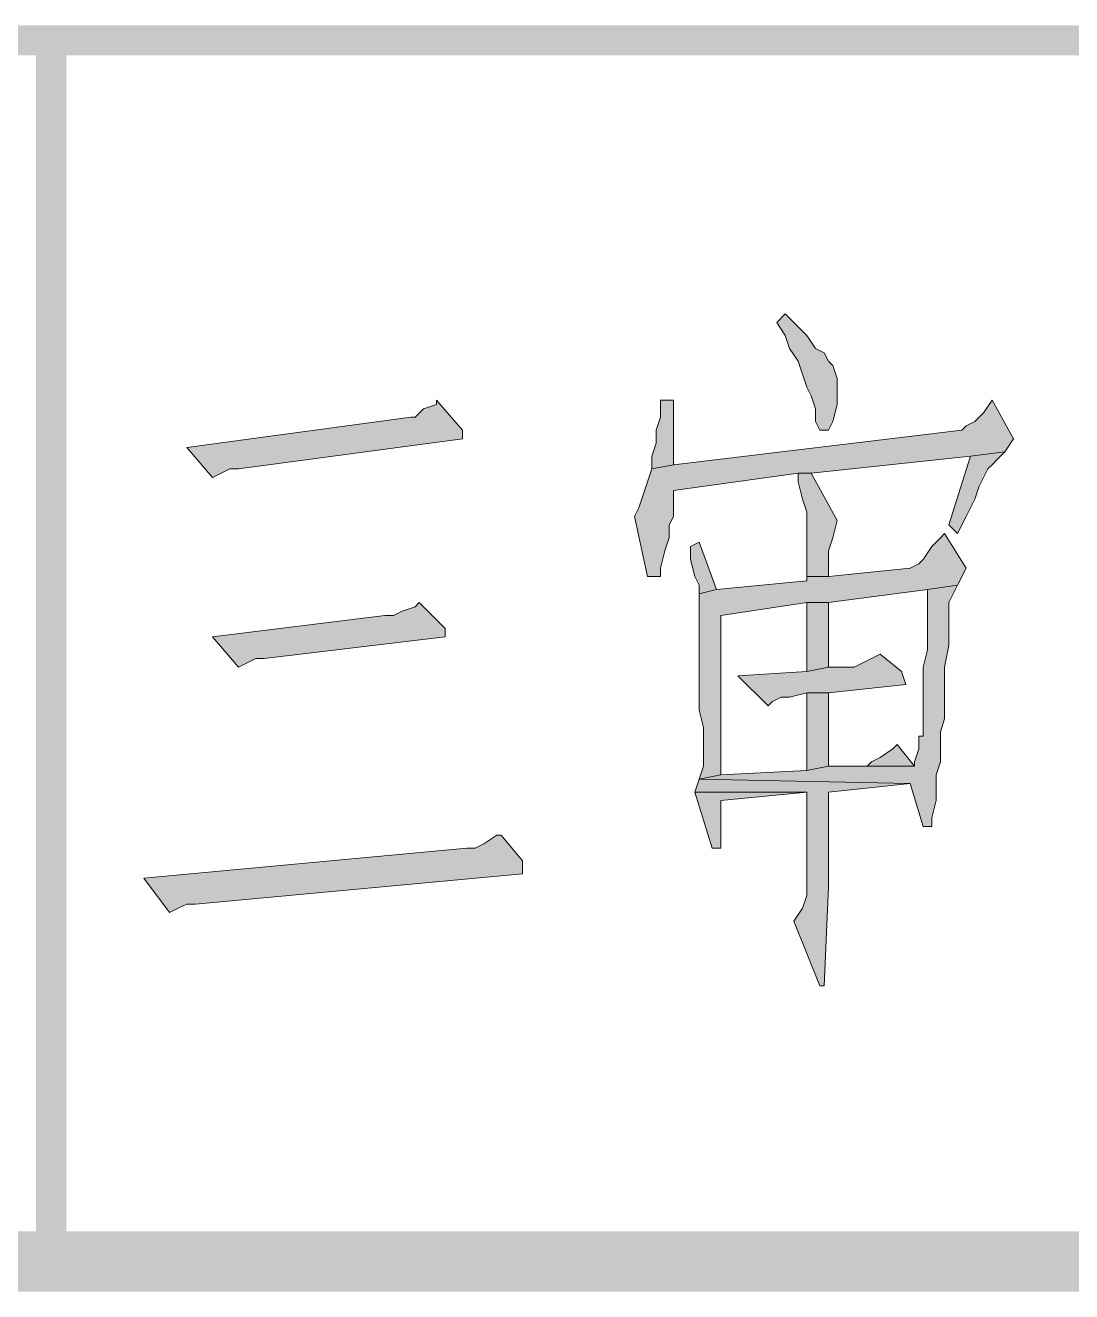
# Model space of a CAD drawing. Header units: millimetres. Extents: x 24 to 410, y 10 to 282.
# Drawn here: x 336.83 to 347.11, y 9.65 to 22.1 of the extents above; entities that cross this region are included whole.
import ezdxf

# ---------------------------------------------------------------- set-up
doc = ezdxf.new("R2010")
doc.units = ezdxf.units.MM

msp = doc.modelspace()

# ---------------------------------------------------------------- hatches: boundary and pattern name
h = msp.add_hatch(color=7)
h.dxf.hatch_style = 2
h.paths.add_polyline_path([(30.098965, 22.098), (30.098965, 21.801667), (410.082965, 22.098)])
h = msp.add_hatch(color=7)
h.dxf.hatch_style = 2
h.paths.add_polyline_path([(30.098965, 21.801667), (410.082965, 22.098), (410.082965, 21.801667)])
h = msp.add_hatch(color=7)
h.dxf.hatch_style = 2
h.paths.add_polyline_path([(337.227333, 21.971), (336.931, 21.971), (337.227333, 9.948333)])
h = msp.add_hatch(color=7)
h.dxf.hatch_style = 2
h.paths.add_polyline_path([(336.931, 21.971), (337.227333, 9.948333), (336.931, 9.948333)])
h = msp.add_hatch(color=7)
h.dxf.hatch_style = 2
h.paths.add_polyline_path([(344.297, 19.261667), (344.212333, 19.177), (344.297, 19.05), (344.339333, 18.923), (344.424, 18.796), (344.466333, 18.669), (344.508667, 18.542), (344.551, 18.457333), (344.593333, 18.330333), (344.593333, 18.203333), (344.635667, 18.118667), (344.720333, 18.118667), (344.762667, 18.203333), (344.805, 18.372667), (344.805, 18.626667), (344.762667, 18.753667), (344.720333, 18.796), (344.678, 18.880667), (344.593333, 18.923), (344.508667, 19.05), (344.424, 19.134667)])
h = msp.add_hatch(color=7)
h.dxf.hatch_style = 2
h.paths.add_polyline_path([(340.868, 18.415), (340.868, 18.372667), (340.741, 18.330333), (340.656333, 18.245667), (340.614, 18.245667), (338.412667, 17.949333), (338.666667, 17.653), (338.751333, 17.695333), (338.836, 17.737667), (338.920667, 17.737667), (341.122, 18.034), (341.122, 18.118667)])
h = msp.add_hatch(color=7)
h.dxf.hatch_style = 2
h.paths.add_polyline_path([(346.329, 18.415), (346.244333, 18.288), (346.159667, 18.203333), (346.075, 18.161), (346.032667, 18.118667), (343.196333, 17.78), (342.984667, 17.737667), (342.942333, 17.610667), (342.9, 17.483667), (342.857667, 17.356667), (342.815333, 17.272), (342.942333, 16.679333), (343.069333, 16.679333), (343.069333, 16.764), (343.111667, 16.933333), (343.154, 17.060333), (343.154, 17.187333), (343.196333, 17.272), (343.196333, 17.526), (344.424, 17.695333), (344.551, 17.695333), (346.117333, 17.864667), (346.456, 17.907), (346.540667, 18.034)])
h = msp.add_hatch(color=7)
h.dxf.hatch_style = 2
h.paths.add_polyline_path([(343.196333, 18.415), (343.069333, 18.415), (343.069333, 18.245667), (343.027, 18.118667), (343.027, 17.991667), (342.984667, 17.864667), (342.984667, 17.737667), (343.196333, 17.78)])
h = msp.add_hatch(color=7)
h.dxf.hatch_style = 2
h.paths.add_polyline_path([(346.456, 17.907), (346.117333, 17.864667), (345.905667, 17.187333), (345.990333, 17.102667), (346.075, 17.272), (346.159667, 17.441333), (346.202, 17.568333), (346.244333, 17.653), (346.286667, 17.737667), (346.329, 17.78), (346.371333, 17.822333)])
h = msp.add_hatch(color=7)
h.dxf.hatch_style = 2
h.paths.add_polyline_path([(344.551, 17.695333), (344.424, 17.695333), (344.424, 17.610667), (344.466333, 17.441333), (344.508667, 17.314333), (344.508667, 16.679333), (344.720333, 16.679333), (344.720333, 16.933333), (344.762667, 17.060333), (344.805, 17.229667)])
h = msp.add_hatch(color=7)
h.dxf.hatch_style = 2
h.paths.add_polyline_path([(345.863333, 17.102667), (345.821, 17.060333), (345.736333, 16.975667), (345.651667, 16.848667), (345.609333, 16.806333), (345.524667, 16.764), (344.720333, 16.679333), (344.508667, 16.679333), (344.508667, 16.637), (343.619667, 16.552333), (343.450333, 16.51), (343.450333, 15.367), (343.492667, 15.197667), (343.492667, 14.816667), (343.450333, 14.689667), (343.662, 14.732), (343.662, 14.816667), (343.662, 16.298333), (344.508667, 16.425333), (344.720333, 16.425333), (345.694, 16.552333), (345.990333, 16.594667), (346.075, 16.764)])
h = msp.add_hatch(color=7)
h.dxf.hatch_style = 2
h.paths.add_polyline_path([(343.450333, 17.018), (343.365667, 16.975667), (343.365667, 16.848667), (343.408, 16.679333), (343.450333, 16.594667), (343.450333, 16.51), (343.619667, 16.552333)])
h = msp.add_hatch(color=7)
h.dxf.hatch_style = 2
h.paths.add_polyline_path([(345.990333, 16.594667), (345.694, 16.552333), (345.694, 15.959667), (345.651667, 15.790333), (345.651667, 15.113), (345.609333, 15.113), (345.609333, 14.986), (345.567, 14.859), (345.567, 14.816667), (344.720333, 14.816667), (344.508667, 14.774333), (343.662, 14.732), (343.450333, 14.689667), (345.524667, 14.647333), (345.651667, 14.224), (345.736333, 14.224), (345.736333, 14.308667), (345.778667, 14.478), (345.778667, 14.605), (345.778667, 14.732), (345.821, 14.859), (345.821, 15.155333), (345.863333, 15.282333), (345.863333, 15.790333), (345.905667, 16.002), (345.905667, 16.425333), (345.948, 16.51)])
h = msp.add_hatch(color=7)
h.dxf.hatch_style = 2
h.paths.add_polyline_path([(340.698667, 16.425333), (340.656333, 16.383), (340.529333, 16.340667), (340.444667, 16.298333), (340.36, 16.298333), (338.666667, 16.086667), (338.920667, 15.790333), (339.005333, 15.832667), (339.09, 15.875), (339.174667, 15.875), (340.952667, 16.086667), (340.952667, 16.171333)])
h = msp.add_hatch(color=7)
h.dxf.hatch_style = 2
h.paths.add_polyline_path([(344.720333, 16.425333), (344.508667, 16.425333), (344.508667, 16.383), (344.508667, 15.748), (344.720333, 15.790333)])
h = msp.add_hatch(color=7)
h.dxf.hatch_style = 2
h.paths.add_polyline_path([(345.228333, 15.917333), (345.143667, 15.875), (345.059, 15.832667), (344.974333, 15.790333), (344.720333, 15.790333), (344.508667, 15.748), (343.831333, 15.705667), (344.127667, 15.409333), (344.17, 15.451667), (344.254667, 15.494), (344.339333, 15.494), (344.508667, 15.536333), (344.720333, 15.536333), (345.482333, 15.621), (345.44, 15.748)])
h = msp.add_hatch(color=7)
h.dxf.hatch_style = 2
h.paths.add_polyline_path([(344.720333, 15.536333), (344.508667, 15.536333), (344.508667, 15.324667), (344.508667, 14.774333), (344.720333, 14.816667)])
h = msp.add_hatch(color=7)
h.dxf.hatch_style = 2
h.paths.add_polyline_path([(345.397667, 15.028333), (345.355333, 14.986), (345.228333, 14.901333), (345.143667, 14.859), (345.101333, 14.816667), (344.720333, 14.816667), (345.567, 14.816667)])
h = msp.add_hatch(color=7)
h.dxf.hatch_style = 2
h.paths.add_polyline_path([(343.450333, 14.689667), (343.408, 14.562667), (344.508667, 14.562667), (344.508667, 14.478), (344.508667, 13.546667), (344.466333, 13.419667), (344.381667, 13.292667), (344.635667, 12.657667), (344.678, 12.657667), (344.720333, 13.631333), (344.720333, 14.562667), (345.524667, 14.647333)])
h = msp.add_hatch(color=7)
h.dxf.hatch_style = 2
h.paths.add_polyline_path([(343.408, 14.562667), (343.577333, 14.012333), (343.662, 14.012333), (343.662, 14.054667), (343.662, 14.478), (344.508667, 14.562667)])
h = msp.add_hatch(color=7)
h.dxf.hatch_style = 2
h.paths.add_polyline_path([(341.503, 14.139333), (341.460667, 14.139333), (341.333667, 14.054667), (341.249, 14.012333), (341.164333, 14.012333), (337.989333, 13.716), (338.243333, 13.377333), (338.328, 13.419667), (338.412667, 13.462), (338.497333, 13.462), (341.714667, 13.758333), (341.714667, 13.885333)])
h = msp.add_hatch(color=7)
h.dxf.hatch_style = 2
h.paths.add_polyline_path([(30.395333, 10.244667), (29.802667, 9.652), (409.786667, 10.244667)])
h = msp.add_hatch(color=7)
h.dxf.hatch_style = 2
h.paths.add_polyline_path([(29.802667, 9.652), (409.786667, 10.244667), (410.379333, 9.652)])

# ---------------------------------------------------------------- linework, layer by layer
at = {"color": 7, "lineweight": 0}
for points in [[(344.297, 19.261667), (344.212333, 19.177), (344.297, 19.05), (344.339333, 18.923), (344.424, 18.796), (344.466333, 18.669), (344.508667, 18.542), (344.551, 18.457333), (344.593333, 18.330333), (344.593333, 18.203333), (344.635667, 18.118667), (344.720333, 18.118667), (344.762667, 18.203333), (344.805, 18.372667), (344.805, 18.626667), (344.762667, 18.753667), (344.720333, 18.796), (344.678, 18.880667), (344.593333, 18.923), (344.508667, 19.05), (344.424, 19.134667)], [(340.868, 18.415), (340.868, 18.372667), (340.741, 18.330333), (340.656333, 18.245667), (340.614, 18.245667), (338.412667, 17.949333), (338.666667, 17.653), (338.751333, 17.695333), (338.836, 17.737667), (338.920667, 17.737667), (341.122, 18.034), (341.122, 18.118667)], [(346.329, 18.415), (346.244333, 18.288), (346.159667, 18.203333), (346.075, 18.161), (346.032667, 18.118667), (343.196333, 17.78), (342.984667, 17.737667), (342.942333, 17.610667), (342.9, 17.483667), (342.857667, 17.356667), (342.815333, 17.272), (342.942333, 16.679333), (343.069333, 16.679333), (343.069333, 16.764), (343.111667, 16.933333), (343.154, 17.060333), (343.154, 17.187333), (343.196333, 17.272), (343.196333, 17.526), (344.424, 17.695333), (344.551, 17.695333), (346.117333, 17.864667), (346.456, 17.907), (346.540667, 18.034)], [(343.196333, 18.415), (343.069333, 18.415), (343.069333, 18.245667), (343.027, 18.118667), (343.027, 17.991667), (342.984667, 17.864667), (342.984667, 17.737667), (343.196333, 17.78)], [(346.456, 17.907), (346.117333, 17.864667), (345.905667, 17.187333), (345.990333, 17.102667), (346.075, 17.272), (346.159667, 17.441333), (346.202, 17.568333), (346.244333, 17.653), (346.286667, 17.737667), (346.329, 17.78), (346.371333, 17.822333)], [(344.551, 17.695333), (344.424, 17.695333), (344.424, 17.610667), (344.466333, 17.441333), (344.508667, 17.314333), (344.508667, 16.679333), (344.720333, 16.679333), (344.720333, 16.933333), (344.762667, 17.060333), (344.805, 17.229667)], [(345.863333, 17.102667), (345.821, 17.060333), (345.736333, 16.975667), (345.651667, 16.848667), (345.609333, 16.806333), (345.524667, 16.764), (344.720333, 16.679333), (344.508667, 16.679333), (344.508667, 16.637), (343.619667, 16.552333), (343.450333, 16.51), (343.450333, 15.367), (343.492667, 15.197667), (343.492667, 14.816667), (343.450333, 14.689667), (343.662, 14.732), (343.662, 14.816667), (343.662, 16.298333), (344.508667, 16.425333), (344.720333, 16.425333), (345.694, 16.552333), (345.990333, 16.594667), (346.075, 16.764)], [(343.450333, 17.018), (343.365667, 16.975667), (343.365667, 16.848667), (343.408, 16.679333), (343.450333, 16.594667), (343.450333, 16.51), (343.619667, 16.552333)], [(345.990333, 16.594667), (345.694, 16.552333), (345.694, 15.959667), (345.651667, 15.790333), (345.651667, 15.113), (345.609333, 15.113), (345.609333, 14.986), (345.567, 14.859), (345.567, 14.816667), (344.720333, 14.816667), (344.508667, 14.774333), (343.662, 14.732), (343.450333, 14.689667), (345.524667, 14.647333), (345.651667, 14.224), (345.736333, 14.224), (345.736333, 14.308667), (345.778667, 14.478), (345.778667, 14.605), (345.778667, 14.732), (345.821, 14.859), (345.821, 15.155333), (345.863333, 15.282333), (345.863333, 15.790333), (345.905667, 16.002), (345.905667, 16.425333), (345.948, 16.51)], [(340.698667, 16.425333), (340.656333, 16.383), (340.529333, 16.340667), (340.444667, 16.298333), (340.36, 16.298333), (338.666667, 16.086667), (338.920667, 15.790333), (339.005333, 15.832667), (339.09, 15.875), (339.174667, 15.875), (340.952667, 16.086667), (340.952667, 16.171333)], [(344.720333, 16.425333), (344.508667, 16.425333), (344.508667, 16.383), (344.508667, 15.748), (344.720333, 15.790333)], [(345.228333, 15.917333), (345.143667, 15.875), (345.059, 15.832667), (344.974333, 15.790333), (344.720333, 15.790333), (344.508667, 15.748), (343.831333, 15.705667), (344.127667, 15.409333), (344.17, 15.451667), (344.254667, 15.494), (344.339333, 15.494), (344.508667, 15.536333), (344.720333, 15.536333), (345.482333, 15.621), (345.44, 15.748)], [(344.720333, 15.536333), (344.508667, 15.536333), (344.508667, 15.324667), (344.508667, 14.774333), (344.720333, 14.816667)], [(345.397667, 15.028333), (345.355333, 14.986), (345.228333, 14.901333), (345.143667, 14.859), (345.101333, 14.816667), (344.720333, 14.816667), (345.567, 14.816667)], [(343.450333, 14.689667), (343.408, 14.562667), (344.508667, 14.562667), (344.508667, 14.478), (344.508667, 13.546667), (344.466333, 13.419667), (344.381667, 13.292667), (344.635667, 12.657667), (344.678, 12.657667), (344.720333, 13.631333), (344.720333, 14.562667), (345.524667, 14.647333)], [(343.408, 14.562667), (343.577333, 14.012333), (343.662, 14.012333), (343.662, 14.054667), (343.662, 14.478), (344.508667, 14.562667)], [(341.503, 14.139333), (341.460667, 14.139333), (341.333667, 14.054667), (341.249, 14.012333), (341.164333, 14.012333), (337.989333, 13.716), (338.243333, 13.377333), (338.328, 13.419667), (338.412667, 13.462), (338.497333, 13.462), (341.714667, 13.758333), (341.714667, 13.885333)]]:
    msp.add_lwpolyline(points, close=True, dxfattribs=at)

doc.saveas('drawing.dxf')
